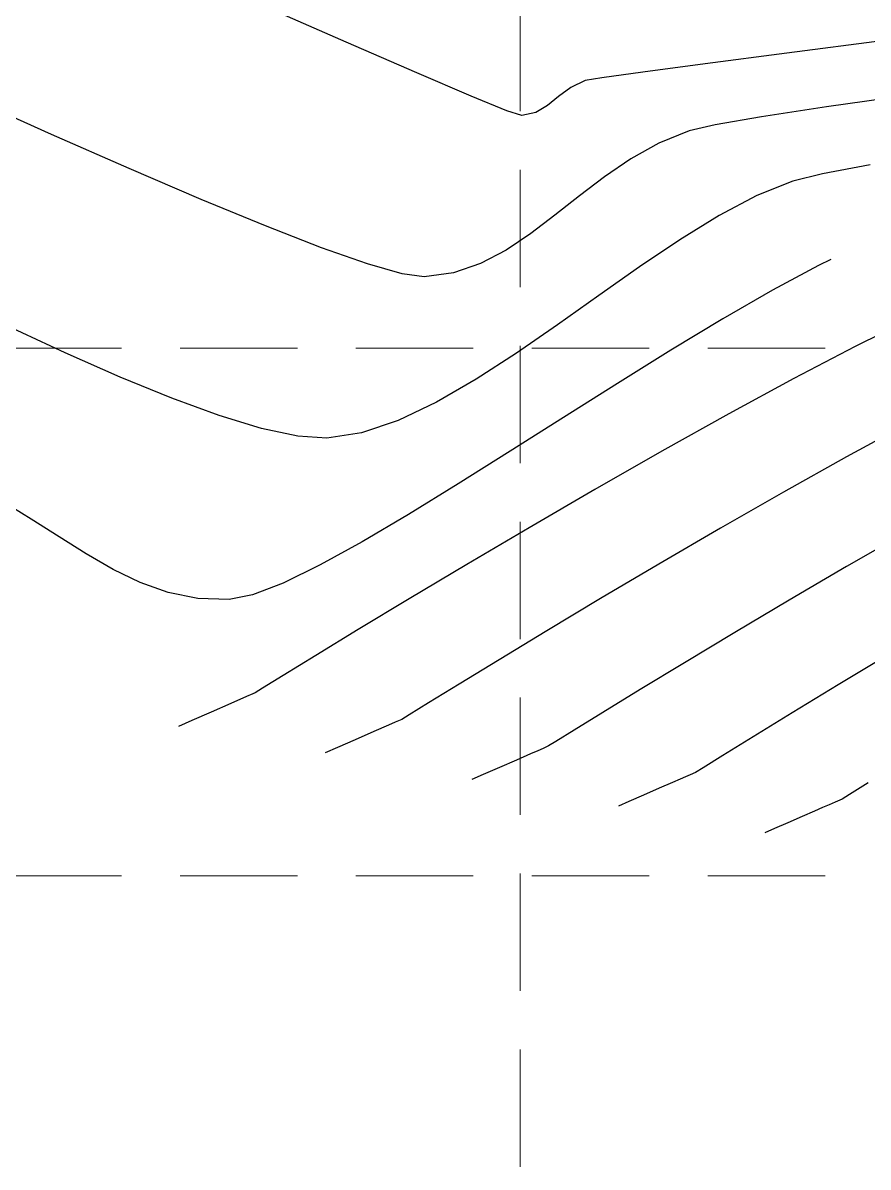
# Model space of a CAD drawing. Header units: inches. Extents: x 2547543 to 2548696, y 7125653 to 7126375.
# Drawn here: x 2548228.62 to 2548257.46, y 7125770.37 to 7125809.39 of the extents above; entities that cross this region are included whole.
import ezdxf

# ---------------------------------------------------------------- set-up
doc = ezdxf.new("R2010")
doc.units = ezdxf.units.IN
doc.header["$MEASUREMENT"] = 0
doc.linetypes.add('HIDDEN', pattern=[0.375, 0.25, -0.125])
for name, color, linetype in [('CONT-MJR', 6, 'Continuous'), ('CONT-MNR', 14, 'Continuous'), ('GRID', 254, 'HIDDEN')]:
    doc.layers.add(name, color=color, linetype=linetype)

msp = doc.modelspace()

# ---------------------------------------------------------------- linework, layer by layer
at = {"layer": 'CONT-MJR', "color": 35, "extrusion": (0.4309225359529795, -0.902388922808704, 0), "elevation": -5332143.157526066}
msp.add_lwpolyline([(5370186.532672413, 560), (5370186.06371055, 560)], dxfattribs=at)
at = {"layer": 'CONT-MJR', "color": 35}
for points, elevation in [([(2548255.765808617, 7125801.117295247), (2548254.19223422, 7125800.272656392)], 560), ([(2548250.7313457, 7125798.227422044), (2548248.90947016, 7125797.094810728)], 560), ([(2548228.911327971, 7125792.467040927), (2548227.912315717, 7125793.078894849)], 560), ([(2548229.863425537, 7125791.857216968), (2548228.911327971, 7125792.467040927)], 560), ([(2548241.775876221, 7125792.624219937), (2548240.194551242, 7125791.691496301)], 560), ([(2548235.659124051, 7125789.720060668), (2548234.587894023, 7125789.763020511)], 560), ([(2548257.457247854, 7125783.466589114), (2548256.82669308, 7125783.075066723)], 565), ([(2548255.898384481, 7125782.62510161), (2548255.629446498, 7125782.507369056)], 565), ([(2548256.132828253, 7125782.724501332), (2548255.898384481, 7125782.62510161)], 565), ([(2548255.205922947, 7125782.321963821), (2548254.720971011, 7125782.109667179)], 565), ([(2548255.629446498, 7125782.507369056), (2548255.205922947, 7125782.321963821)], 565), ([(2548254.720971011, 7125782.109667179), (2548254.267747871, 7125781.911260403)], 565)]:
    msp.add_lwpolyline(points, dxfattribs=dict(at, elevation=elevation))
at = {"layer": 'CONT-MJR', "color": 35, "extrusion": (0.4997854145511131, -0.8661492593092556, 0), "elevation": -4898426.350299634}
msp.add_lwpolyline([(5768539.524413384, 560), (5768537.574332937, 560)], dxfattribs=at)
at = {"layer": 'CONT-MJR', "color": 35, "extrusion": (0.517162810535243, -0.8558870412614554, 0), "elevation": -4781017.851323145}
msp.add_lwpolyline([(5866214.6876099, 560), (5866212.617444448, 560)], dxfattribs=at)
at = {"layer": 'CONT-MJR', "color": 35, "extrusion": (0.533669323185955, -0.8456932384087299, 0), "elevation": -4666316.150527718}
msp.add_lwpolyline([(5957856.185269421, 560), (5957854.010480825, 560)], dxfattribs=at)
at = {"layer": 'CONT-MJR', "color": 35, "extrusion": (0.5349035566792614, -0.8449131227835655, 0), "elevation": -4657612.073894378}
msp.add_lwpolyline([(5964660.979132978, 560.0000000000009), (5964658.820552249, 560.0000000000009)], dxfattribs=at)
at = {"layer": 'CONT-MJR', "color": 35, "extrusion": (0.5316581878761737, -0.8469590139222931, 0), "elevation": -4680460.669915728}
msp.add_lwpolyline([(5946746.420846483, 560.0000000000005), (5946744.324283313, 560.0000000000005)], dxfattribs=at)
at = {"layer": 'CONT-MJR', "color": 35, "extrusion": (-0.5232533377243321, 0.8521771790891528, 0), "elevation": 4739061.842726226}
msp.add_lwpolyline([(-5900150.251632587, 560), (-5900148.26275784, 560)], dxfattribs=at)
at = {"layer": 'CONT-MJR', "color": 35, "extrusion": (0.5324452609710695, 0.8464644375692636, 0), "elevation": 7388522.311300682}
msp.add_lwpolyline([(1637107.054993181, 560), (1637108.146899712, 560)], dxfattribs=at)
at = {"layer": 'CONT-MJR', "color": 35, "extrusion": (-0.4826160562299966, 0.8758320285699792, 0), "elevation": 5011174.959309231}
msp.add_lwpolyline([(-5670851.862543795, 560.0000000000009), (-5670850.224036697, 560.0000000000009)], dxfattribs=at)
at = {"layer": 'CONT-MJR', "color": 35, "extrusion": (-0.4985501701686789, -0.866860846863429, 0), "elevation": -7447490.352773387}
msp.add_lwpolyline([(-1343601.898429009, 560), (-1343602.954538192, 560)], dxfattribs=at)
at = {"layer": 'CONT-MJR', "color": 35, "extrusion": (-0.4334120278088967, -0.9011958800119872, 0), "elevation": -7526167.534912949}
msp.add_lwpolyline([(-791946.4788551871, 560), (-791947.506175159, 560)], dxfattribs=at)
at = {"layer": 'CONT-MJR', "color": 35, "extrusion": (0.4396402783032304, -0.8981739395537247, 0), "elevation": -5279891.288334449}
msp.add_lwpolyline([(5421546.340264454, 560.0000000000005), (5421544.941793992, 560.0000000000005)], dxfattribs=at)
at = {"layer": 'CONT-MJR', "color": 35, "extrusion": (-0.3332024135482693, -0.9428553184903866, 0), "elevation": -7567666.54889631}
msp.add_lwpolyline([(28285.1723573911, 560.0000000000009), (28284.15925336163, 560.0000000000009)], dxfattribs=at)
at = {"layer": 'CONT-MJR', "color": 35, "extrusion": (-0.198683114522365, -0.9800637836404795, 0), "elevation": -7490019.661028881}
msp.add_lwpolyline([(1081658.328266453, 560.0000000000005), (1081657.304168118, 560.0000000000005)], dxfattribs=at)
at = {"layer": 'CONT-MJR', "color": 35, "extrusion": (0.3614726113157034, -0.932382727890541, 0), "elevation": -5722845.720530244}
msp.add_lwpolyline([(4951710.657089196, 560), (4951709.536987836, 560)], dxfattribs=at)
at = {"layer": 'CONT-MJR', "color": 35, "extrusion": (0.1972572012197396, -0.9803517718487355, 0), "elevation": -6483122.743715833}
msp.add_lwpolyline([(3903781.49613962, 560.0000000000005), (3903780.680169953, 560.0000000000005)], dxfattribs=at)
at = {"layer": 'CONT-MJR', "color": 35, "extrusion": (0.5184880839879776, -0.8550848535452349, 0), "elevation": -4771908.377557161}
msp.add_lwpolyline([(5873609.4289538, 565), (5873609.126642157, 565)], dxfattribs=at)
at = {"layer": 'CONT-MJR', "color": 35, "extrusion": (-0.3887900734613683, 0.9213263693056354, 0), "elevation": 5574434.836944954}
msp.add_lwpolyline([(-5118209.38219407, 565.0000000000009), (-5118209.159848097, 565.0000000000009)], dxfattribs=at)
at = {"layer": 'CONT-MJR', "color": 35, "extrusion": (-0.4222504705111735, 0.90647920006644, 0), "elevation": 5383371.464745565}
msp.add_lwpolyline([(-5318806.765519643, 565.0000000000005), (-5318806.511228634, 565.0000000000005)], dxfattribs=at)
at = {"layer": 'CONT-MJR', "color": 35, "extrusion": (0.4010252091416384, -0.9160670180903281, 0), "elevation": -5505779.586340657}
msp.add_lwpolyline([(5191989.869652653, 565.0000000000009), (5191989.511232195, 565.0000000000009)], dxfattribs=at)
at = {"layer": 'CONT-MNR', "color": 35}
for points, elevation in [([(2548239.649476865, 7125808.730121468), (2548236.741693812, 7125810.007054203)], 557), ([(2548254.679743279, 7125808.355852983), (2548251.901769015, 7125807.993866053)], 557), ([(2548245.136445296, 7125806.394279249), (2548243.920164063, 7125806.890434215)], 557), ([(2548258.791798474, 7125806.911486465), (2548256.033464597, 7125806.521606093)], 558), ([(2548246.51996874, 7125806.574398709), (2548246.117925717, 7125806.334332816)], 557), ([(2548253.823890743, 7125806.185417916), (2548252.237714953, 7125805.910867694)], 558), ([(2548250.314927093, 7125805.285287856), (2548249.358524655, 7125804.751129975)], 558), ([(2548249.358524655, 7125804.751129975), (2548248.461954638, 7125804.139536536)], 558), ([(2548248.461954638, 7125804.139536536), (2548247.606803738, 7125803.486616535)], 558), ([(2548252.373578896, 7125802.816448065), (2548251.035466766, 7125801.992982796)], 559), ([(2548249.662378598, 7125801.069790891), (2548248.267383586, 7125800.089602388)], 559), ([(2548248.267383586, 7125800.089602388), (2548246.863550924, 7125799.095147328)], 559), ([(2548246.863550924, 7125799.095147328), (2548245.463949808, 7125798.129155749)], 559), ([(2548245.463949808, 7125798.129155749), (2548244.081649434, 7125797.234357692)], 559), ([(2548244.081649434, 7125797.234357692), (2548242.729718997, 7125796.453483198)], 559), ([(2548235.323374372, 7125795.99927533), (2548233.704339474, 7125796.590658606)], 559), ([(2548242.729718997, 7125796.453483198), (2548241.421227692, 7125795.829262302)], 559), ([(2548236.765235898, 7125795.558783107), (2548235.323374372, 7125795.99927533)], 559), ([(2548241.421227692, 7125795.829262302), (2548240.169244715, 7125795.404425048)], 559), ([(2548237.997274159, 7125795.291989349), (2548236.765235898, 7125795.558783107)], 559), ([(2548258.804868338, 7125795.720015719), (2548256.71583273, 7125794.586546378)], 562), ([(2548238.98683926, 7125795.221701475), (2548237.997274159, 7125795.291989349)], 559), ([(2548248.130086567, 7125793.473602148), (2548245.891681345, 7125792.17131336)], 561), ([(2548243.762791276, 7125790.914886423), (2548241.801591396, 7125789.743675178)], 561), ([(2548250.32290968, 7125790.933335988), (2548248.328702819, 7125789.753474891)], 562), ([(2548241.801591396, 7125789.743675178), (2548240.066256746, 7125788.697033462)], 561), ([(2548238.61496236, 7125787.814315111), (2548237.505883278, 7125787.134873963)], 561), ([(2548237.505883278, 7125787.134873963), (2548236.797194538, 7125786.698063857)], 561), ([(2548236.547071176, 7125786.543238628), (2548236.471868639, 7125786.510317331)], 561), ([(2548256.437170881, 7125786.812341735), (2548254.863107017, 7125785.85623881)], 564), ([(2548235.719726135, 7125786.181053098), (2548235.04110627, 7125785.883974753)], 561), ([(2548236.253289322, 7125786.41463021), (2548235.719726135, 7125786.181053098)], 561), ([(2548242.465362662, 7125786.200554238), (2548241.795958791, 7125785.787169741)], 562), ([(2548254.863107017, 7125785.85623881), (2548253.533990528, 7125785.041054173)], 564), ([(2548234.387356922, 7125785.597783936), (2548233.928405282, 7125785.396869403)], 561), ([(2548240.594224985, 7125785.217572041), (2548239.963038887, 7125784.941258701)], 562), ([(2548253.533990528, 7125785.041054173), (2548252.504479985, 7125784.405141924)], 564), ([(2548246.18512656, 7125784.56770947), (2548245.937020526, 7125784.459096485)], 563), ([(2548246.372609562, 7125784.646750098), (2548246.18512656, 7125784.56770947)], 563), ([(2548246.557631074, 7125784.730780181), (2548246.372609562, 7125784.646750098)], 563), ([(2548246.799046628, 7125784.878397227), (2548246.557631074, 7125784.730780181)], 563), ([(2548245.457933733, 7125784.249367418), (2548244.877778102, 7125783.995393604)], 563), ([(2548245.937020526, 7125784.459096485), (2548245.457933733, 7125784.249367418)], 563), ([(2548252.504479985, 7125784.405141924), (2548251.829233959, 7125783.986856154)], 564), ([(2548244.32646555, 7125783.754046382), (2548243.933907997, 7125783.582197083)], 563), ([(2548251.562911023, 7125783.82455096), (2548251.383558776, 7125783.741006218)], 564), ([(2548251.224168894, 7125783.673745358), (2548251.04175552, 7125783.596405541)], 564), ([(2548250.33192834, 7125783.285665619), (2548249.799374556, 7125783.052530393)], 564), ([(2548249.297106711, 7125782.832653393), (2548248.936659354, 7125782.674860924)], 564)]:
    msp.add_lwpolyline(points, dxfattribs=dict(at, elevation=elevation))
at = {"layer": 'CONT-MNR', "color": 35, "extrusion": (0.3984039056145441, 0.9172100784395456, 0), "elevation": 7551092.213093335}
msp.add_lwpolyline([(501676.3045139709, 557.0000000000005), (501678.9399631727, 557.0000000000005)], dxfattribs=at)
at = {"layer": 'CONT-MNR', "color": 35, "extrusion": (0.1275299542732763, -0.9918347194785309, 0), "elevation": -6742645.32890089}
msp.add_lwpolyline([(3436204.846450101, 557), (3436201.47922509, 557)], dxfattribs=at)
at = {"layer": 'CONT-MNR', "color": 35, "extrusion": (0.1321778416351373, -0.9912260177077056, 0), "elevation": -6726463.84439112}
msp.add_lwpolyline([(3467767.505242211, 557), (3467765.356992412, 557)], dxfattribs=at)
at = {"layer": 'CONT-MNR', "color": 35, "extrusion": (-0.3919845524644566, -0.9199717988227898, 0), "elevation": -7554413.635672376}
msp.add_lwpolyline([(-448893.6818224266, 557), (-448895.6964783445, 557)], dxfattribs=at)
at = {"layer": 'CONT-MNR', "color": 35, "extrusion": (0.1387542854044685, -0.9903268391202449, 0), "elevation": -6703298.049341815}
msp.add_lwpolyline([(3512336.49907692, 557.0000000000009), (3512335.091449549, 557.0000000000009)], dxfattribs=at)
at = {"layer": 'CONT-MNR', "color": 35, "extrusion": (0.5934635938521455, -0.8048608344130653, 0), "elevation": -4222991.106954264}
msp.add_lwpolyline([(6279891.5975249, 557), (6279891.086310117, 557)], dxfattribs=at)
at = {"layer": 'CONT-MNR', "color": 35, "extrusion": (0.430713486942772, -0.902488721350909, 0), "elevation": -5333396.127382006}
msp.add_lwpolyline([(5368946.265135702, 557), (5368945.717224682, 557)], dxfattribs=at)
at = {"layer": 'CONT-MNR', "color": 35, "extrusion": (0.1657012016847326, -0.9861760044536856, 0), "elevation": -6605052.564770083}
msp.add_lwpolyline([(3693776.272266884, 557), (3693775.692446978, 557)], dxfattribs=at)
at = {"layer": 'CONT-MNR', "color": 35, "extrusion": (-0.4091727828631217, -0.9124569215935888, 0), "elevation": -7544656.822000732}
msp.add_lwpolyline([(-590535.9697625702, 558), (-590539.0480729225, 558)], dxfattribs=at)
at = {"layer": 'CONT-MNR', "color": 35, "extrusion": (-0.6249832436613632, 0.7806381653125354, 0), "elevation": 3970065.19491177}
msp.add_lwpolyline([(-6442768.682288866, 557), (-6442768.194683624, 557)], dxfattribs=at)
at = {"layer": 'CONT-MNR', "color": 35, "extrusion": (-0.3173884297460652, -0.9482956209238379, 0), "elevation": -7566154.521710519}
msp.add_lwpolyline([(154841.735180466, 557.0000000000009), (154841.2017767802, 557.0000000000009)], dxfattribs=at)
at = {"layer": 'CONT-MNR', "color": 35, "extrusion": (0.1504195538701976, -0.9886222523357902, 0), "elevation": -6661423.357398494}
msp.add_lwpolyline([(3591123.257277369, 558), (3591121.022274215, 558)], dxfattribs=at)
at = {"layer": 'CONT-MNR', "color": 35, "extrusion": (0.2240481289519063, -0.9745780809730691, 0), "elevation": -6373724.887869601}
msp.add_lwpolyline([(4079988.387936029, 557), (4079987.899872475, 557)], dxfattribs=at)
at = {"layer": 'CONT-MNR', "color": 35, "extrusion": (-0.4022046637039043, -0.9155497848259424, 0), "elevation": -7548939.596633821}
msp.add_lwpolyline([(-532998.2833904782, 558.0000000000009), (-533001.1817244105, 558.0000000000009)], dxfattribs=at)
at = {"layer": 'CONT-MNR', "color": 35, "extrusion": (-0.376597995335331, 0.926376786145578, 0), "elevation": 5641514.63866997}
msp.add_lwpolyline([(-5044205.039502118, 558.0000000000005), (-5044203.922625931, 558.0000000000005)], dxfattribs=at)
at = {"layer": 'CONT-MNR', "color": 35, "extrusion": (0.2248711651901763, -0.9743885052000627, 0), "elevation": -6370274.919942709}
msp.add_lwpolyline([(4085375.966875653, 558.0000000000009), (4085375.055391492, 558.0000000000009)], dxfattribs=at)
at = {"layer": 'CONT-MNR', "color": 35, "extrusion": (-0.3930686798531569, -0.9195091151905438, 0), "elevation": -7553872.401774216}
msp.add_lwpolyline([(-457805.089362679, 558.0000000000009), (-457807.7559817447, 558.0000000000009)], dxfattribs=at)
at = {"layer": 'CONT-MNR', "color": 35, "extrusion": (0.1835271501857768, -0.9830146413684221, 0), "elevation": -6537095.759412399}
msp.add_lwpolyline([(3812753.057651094, 559.0000000000009), (3812751.407844705, 559.0000000000009)], dxfattribs=at)
at = {"layer": 'CONT-MNR', "color": 35, "extrusion": (0.2407273292752185, -0.9705927843024698, 0), "elevation": -6302819.343622184}
msp.add_lwpolyline([(4188694.616155652, 559), (4188693.575559959, 559)], dxfattribs=at)
at = {"layer": 'CONT-MNR', "color": 35, "extrusion": (-0.3741478136275349, 0.9273690816270164, 0), "elevation": 5654826.308469534}
msp.add_lwpolyline([(-5029276.783923915, 559.0000000000005), (-5029275.458720727, 559.0000000000005)], dxfattribs=at)
at = {"layer": 'CONT-MNR', "color": 35, "extrusion": (-0.3805093029269682, -0.9247770922692845, 0), "elevation": -7559406.730502858}
msp.add_lwpolyline([(-354883.0135969156, 558), (-354885.3969390169, 558)], dxfattribs=at)
at = {"layer": 'CONT-MNR', "color": 35, "extrusion": (0.620329754699351, -0.7843411218562005, 0), "elevation": -4008306.887977868}
msp.add_lwpolyline([(6419043.31557644, 558.0000000000009), (6419042.254628502, 558.0000000000009)], dxfattribs=at)
at = {"layer": 'CONT-MNR', "color": 35, "extrusion": (-0.4668336552961933, 0.8843451465818055, 0), "elevation": 5112059.166049772}
msp.add_lwpolyline([(-5580100.653344551, 559), (-5580099.194562425, 559)], dxfattribs=at)
at = {"layer": 'CONT-MNR', "color": 35, "extrusion": (0.362097977733808, 0.9321400401876785, 0), "elevation": 7564957.224607792}
msp.add_lwpolyline([(204922.9627253176, 558.0000000000009), (204925.0115675996, 558.0000000000009)], dxfattribs=at)
at = {"layer": 'CONT-MNR', "color": 35, "extrusion": (0.6040487941371924, -0.7969473347100196, 0), "elevation": -4139624.180428886}
msp.add_lwpolyline([(6335151.081049721, 558.0000000000009), (6335150.042646602, 558.0000000000009)], dxfattribs=at)
at = {"layer": 'CONT-MNR', "color": 35, "extrusion": (-0.5542413265246273, 0.8323560247707836, 0), "elevation": 4518861.179485981}
msp.add_lwpolyline([(-6070461.931234831, 558), (-6070460.920401268, 558)], dxfattribs=at)
at = {"layer": 'CONT-MNR', "color": 35, "extrusion": (-0.3324535541586089, -0.9431196288527289, 0), "elevation": -7567654.525649519}
msp.add_lwpolyline([(34297.59969004057, 558.0000000000009), (34295.93582499167, 558.0000000000009)], dxfattribs=at)
at = {"layer": 'CONT-MNR', "color": 35, "extrusion": (-0.5579594992229758, 0.8298681806328316, 0), "elevation": 4491655.463822974}
msp.add_lwpolyline([(-6090621.362165299, 559), (-6090619.707579426, 559)], dxfattribs=at)
at = {"layer": 'CONT-MNR', "color": 35, "extrusion": (-0.4636348025996042, 0.8860263934096017, 0), "elevation": 5132193.21154424}
msp.add_lwpolyline([(-5561582.057738939, 558.0000000000009), (-5561581.071755301, 558.0000000000009)], dxfattribs=at)
at = {"layer": 'CONT-MNR', "color": 35, "extrusion": (-0.2769071422080309, -0.9608966825804851, 0), "elevation": -7552784.665803434}
msp.add_lwpolyline([(475411.7235034809, 558.0000000000009), (475410.4930821678, 558.0000000000009)], dxfattribs=at)
at = {"layer": 'CONT-MNR', "color": 35, "extrusion": (0.3252675998438556, -0.9456220114251875, 0), "elevation": -5909453.163289643}
msp.add_lwpolyline([(4727468.084420418, 558), (4727467.107016187, 558)], dxfattribs=at)
at = {"layer": 'CONT-MNR', "color": 35, "extrusion": (-0.1382290657669352, -0.9904002854286748, 0), "elevation": -7409636.22479469}
msp.add_lwpolyline([(1538787.138847218, 558), (1538786.382526921, 558)], dxfattribs=at)
at = {"layer": 'CONT-MNR', "color": 35, "extrusion": (0.1420935007948099, -0.9898532401481925, 0), "elevation": -6691408.263302181}
msp.add_lwpolyline([(3534916.885988307, 558.0000000000005), (3534915.882490364, 558.0000000000005)], dxfattribs=at)
at = {"layer": 'CONT-MNR', "color": 35, "extrusion": (-0.4209941919505327, -0.9070633331493001, 0), "elevation": -7536340.264828732}
msp.add_lwpolyline([(-688513.5710847797, 559), (-688515.7260121913, 559)], dxfattribs=at)
at = {"layer": 'CONT-MNR', "color": 35, "extrusion": (0.441431438975895, -0.8972949819784298, 0), "elevation": -5269062.344732726}
msp.add_lwpolyline([(5432091.786422013, 561), (5432089.65406258, 561)], dxfattribs=at)
at = {"layer": 'CONT-MNR', "color": 35, "extrusion": (-0.4623340125986076, 0.8867058479532379, 0), "elevation": 5140341.181049442}
msp.add_lwpolyline([(-5554053.343717658, 561.0000000000009), (-5554050.981361009, 561.0000000000009)], dxfattribs=at)
at = {"layer": 'CONT-MNR', "color": 35, "extrusion": (-0.4025558411433084, -0.9153954308174165, 0), "elevation": -7548727.950969312}
msp.add_lwpolyline([(-535891.454740285, 559), (-535893.5035072891, 559)], dxfattribs=at)
at = {"layer": 'CONT-MNR', "color": 35, "extrusion": (0.3777381984847808, 0.9259124437037621, 0), "elevation": 7560428.943388042}
msp.add_lwpolyline([(332244.2706111223, 559.0000000000009), (332246.175281899, 559.0000000000009)], dxfattribs=at)
at = {"layer": 'CONT-MNR', "color": 35, "extrusion": (0.477014798165758, -0.8788952624351102, 0), "elevation": -5047274.148088567}
msp.add_lwpolyline([(5638759.919981236, 561), (5638757.39647184, 561)], dxfattribs=at)
at = {"layer": 'CONT-MNR', "color": 35, "extrusion": (0.4878816500161919, -0.8729097866202887, 0), "elevation": -4976931.383521794}
msp.add_lwpolyline([(5700939.861632015, 561), (5700937.246344102, 561)], dxfattribs=at)
at = {"layer": 'CONT-MNR', "color": 35, "extrusion": (-0.1527226210525989, 0.9882690934248751, 0), "elevation": 6653029.446543718}
msp.add_lwpolyline([(-3606617.153136683, 559.0000000000009), (-3606615.956695893, 559.0000000000009)], dxfattribs=at)
at = {"layer": 'CONT-MNR', "color": 35, "extrusion": (-0.4962449484848981, 0.8681825563228168, 0), "elevation": 4921934.331698812}
msp.add_lwpolyline([(-5748486.228345882, 561.0000000000009), (-5748483.590945115, 561.0000000000009)], dxfattribs=at)
at = {"layer": 'CONT-MNR', "color": 35, "extrusion": (0.4881121371130401, -0.8727809241745267, 0), "elevation": -4975422.553246018}
msp.add_lwpolyline([(5702256.675746121, 562.0000000000009), (5702254.217229709, 562.0000000000009)], dxfattribs=at)
at = {"layer": 'CONT-MNR', "color": 35, "extrusion": (0.4967598342469674, -0.8678880498537386, 0), "elevation": -4918520.408027644}
msp.add_lwpolyline([(5751407.630926419, 562), (5751405.154979238, 562)], dxfattribs=at)
at = {"layer": 'CONT-MNR', "color": 35, "extrusion": (-0.5082634247900054, 0.8612016552589379, 0), "elevation": 4841563.828853223}
msp.add_lwpolyline([(-5816333.1132563, 561), (-5816330.641256789, 561)], dxfattribs=at)
at = {"layer": 'CONT-MNR', "color": 35, "extrusion": (-0.5036254582483478, 0.8639221016990721, 0), "elevation": 4872764.542788932}
msp.add_lwpolyline([(-5790221.927650541, 562.0000000000009), (-5790219.49880673, 562.0000000000009)], dxfattribs=at)
at = {"layer": 'CONT-MNR', "color": 35, "extrusion": (-0.4973698876850108, 0.8675385840550263, 0), "elevation": 4914472.339298997}
msp.add_lwpolyline([(-5754867.134355413, 563), (-5754864.821314028, 563)], dxfattribs=at)
at = {"layer": 'CONT-MNR', "color": 35, "extrusion": (0.5044923947226364, -0.8634161358620881, 0), "elevation": -4866946.659265279}
msp.add_lwpolyline([(5795113.260428932, 563.0000000000009), (5795110.993486759, 563.0000000000009)], dxfattribs=at)
at = {"layer": 'CONT-MNR', "color": 35, "extrusion": (0.5137981783380088, -0.8579110862650882, 0), "elevation": -4804008.678659895}
msp.add_lwpolyline([(5847388.286305678, 562.0000000000005), (5847386.14567592, 562.0000000000005)], dxfattribs=at)
at = {"layer": 'CONT-MNR', "color": 35, "extrusion": (0.5102642350562555, -0.8600176802964312, 0), "elevation": -4828021.859959574}
msp.add_lwpolyline([(5827579.783299156, 563.0000000000009), (5827577.621682314, 563.0000000000009)], dxfattribs=at)
at = {"layer": 'CONT-MNR', "color": 35, "extrusion": (-0.5196555840012522, 0.8543758388533219, 0), "elevation": 4763894.515713445}
msp.add_lwpolyline([(-5880110.631034198, 561), (-5880108.93237382, 561)], dxfattribs=at)
at = {"layer": 'CONT-MNR', "color": 35, "extrusion": (-0.5176382386635645, 0.8555995873498787, 0), "elevation": 4777752.005662476}
msp.add_lwpolyline([(-5868859.334970513, 562), (-5868857.435575869, 562)], dxfattribs=at)
at = {"layer": 'CONT-MNR', "color": 35, "extrusion": (0.5150044926074268, -0.8571874780899258, 0), "elevation": -4795775.062263574}
msp.add_lwpolyline([(5854143.623891613, 563), (5854141.626900942, 563)], dxfattribs=at)
at = {"layer": 'CONT-MNR', "color": 35, "extrusion": (0.5208534082000795, -0.8536461369714979, 0), "elevation": -4755639.093773107}
msp.add_lwpolyline([(5886790.181117626, 562), (5886788.587763404, 562)], dxfattribs=at)
at = {"layer": 'CONT-MNR', "color": 35, "extrusion": (0.5145155949410453, -0.857481021692295, 0), "elevation": -4799109.279374951}
msp.add_lwpolyline([(5851412.032053986, 564.0000000000005), (5851409.974454317, 564.0000000000005)], dxfattribs=at)
at = {"layer": 'CONT-MNR', "color": 35, "extrusion": (0.5189166278550467, -0.8548248553566673, 0), "elevation": -4768970.411240395}
msp.add_lwpolyline([(5875998.115414714, 563), (5875996.342402936, 563)], dxfattribs=at)
at = {"layer": 'CONT-MNR', "color": 35, "extrusion": (0.523497064823562, -0.852027477914366, 0), "elevation": -4737368.193539108}
msp.add_lwpolyline([(5901501.983909564, 562), (5901500.76142762, 562)], dxfattribs=at)
at = {"layer": 'CONT-MNR', "color": 35, "extrusion": (-0.4010252062718818, 0.9160670193466168, 0), "elevation": 5505790.952246077}
msp.add_lwpolyline([(-5191975.394524446, 561.0000000000009), (-5191975.155918195, 561.0000000000009)], dxfattribs=at)
at = {"layer": 'CONT-MNR', "color": 35, "extrusion": (-0.5263225602905587, 0.8502849890061517, 0), "elevation": 4717754.948897367}
msp.add_lwpolyline([(-5917189.796097007, 561.0000000000009), (-5917189.501932856, 561.0000000000009)], dxfattribs=at)
at = {"layer": 'CONT-MNR', "color": 35, "extrusion": (0.5221077156281595, -0.8528795537949921, 0), "elevation": -4746976.91894884}
msp.add_lwpolyline([(5893778.238972515, 563), (5893776.749329438, 563)], dxfattribs=at)
at = {"layer": 'CONT-MNR', "color": 35, "extrusion": (0.4010252083655678, -0.9160670184300671, 0), "elevation": -5505790.940379729}
msp.add_lwpolyline([(5191973.845254637, 561), (5191973.131606689, 561)], dxfattribs=at)
at = {"layer": 'CONT-MNR', "color": 35, "extrusion": (-0.524725676753984, 0.8512713810266817, 0), "elevation": 4728849.607027025}
msp.add_lwpolyline([(-5908328.082412317, 562.0000000000009), (-5908327.796243097, 562.0000000000009)], dxfattribs=at)
at = {"layer": 'CONT-MNR', "color": 35, "extrusion": (0.5245514026713247, -0.8513787793664732, 0), "elevation": -4730055.600110301}
msp.add_lwpolyline([(5907365.593886543, 563.0000000000009), (5907364.447029023, 563.0000000000009)], dxfattribs=at)
at = {"layer": 'CONT-MNR', "color": 35, "extrusion": (0.4010252088923267, -0.9160670181994687, 0), "elevation": -5505788.099984092}
msp.add_lwpolyline([(5191979.220266934, 562.0000000000005), (5191978.668205207, 562.0000000000005)], dxfattribs=at)
at = {"layer": 'CONT-MNR', "color": 35, "extrusion": (0.4010252072491122, -0.9160670189188161, 0), "elevation": -5505788.109297312}
msp.add_lwpolyline([(5191979.459878097, 562), (5191979.210390811, 562)], dxfattribs=at)
at = {"layer": 'CONT-MNR', "color": 35, "extrusion": (-0.3918217975743361, 0.9200411289424056, 0), "elevation": 5557559.273930216}
msp.add_lwpolyline([(-5136525.049958065, 562.0000000000009), (-5136524.927714067, 562.0000000000009)], dxfattribs=at)
at = {"layer": 'CONT-MNR', "color": 35, "extrusion": (-0.4101967047403264, 0.9119970742388255, 0), "elevation": 5453415.364948821}
msp.add_lwpolyline([(-5246962.627185235, 562.0000000000009), (-5246962.505053241, 562.0000000000009)], dxfattribs=at)
at = {"layer": 'CONT-MNR', "color": 35, "extrusion": (0.4010252098923474, -0.9160670177616914, 0), "elevation": -5505788.094316295}
msp.add_lwpolyline([(5191977.985198198, 562.0000000000009), (5191977.324843945, 562.0000000000009)], dxfattribs=at)
at = {"layer": 'CONT-MNR', "color": 35, "extrusion": (-0.52581424821452, 0.8505994218047641, 0), "elevation": 4721284.022564051}
msp.add_lwpolyline([(-5914377.217293359, 563), (-5914376.472657735, 563)], dxfattribs=at)
at = {"layer": 'CONT-MNR', "color": 35, "extrusion": (0.4010252074927205, -0.9160670188121721, 0), "elevation": -5505788.107916615}
msp.add_lwpolyline([(5191977.310421597, 562), (5191976.844349256, 562)], dxfattribs=at)
at = {"layer": 'CONT-MNR', "color": 35, "extrusion": (0.4010252065034202, -0.9160670192452565, 0), "elevation": -5505785.276113529}
msp.add_lwpolyline([(5191982.087744667, 563.0000000000005), (5191981.485919102, 563.0000000000005)], dxfattribs=at)
at = {"layer": 'CONT-MNR', "color": 35, "extrusion": (0.3887900714629502, -0.9213263701489468, 0), "elevation": -5574437.631048263}
msp.add_lwpolyline([(5118205.167336574, 564.0000000000009), (5118204.994336121, 564.0000000000009)], dxfattribs=at)
at = {"layer": 'CONT-MNR', "color": 35, "extrusion": (0.5204044368882367, -0.8539199154880025, 0), "elevation": -4758727.301600052}
msp.add_lwpolyline([(5884292.589728702, 564), (5884292.277845899, 564)], dxfattribs=at)
at = {"layer": 'CONT-MNR', "color": 35, "extrusion": (0.4010252104661415, -0.9160670175105022, 0), "elevation": -5505782.416243915}
msp.add_lwpolyline([(5191987.315965103, 564.0000000000005), (5191986.823309911, 564.0000000000005)], dxfattribs=at)
at = {"layer": 'CONT-MNR', "color": 35, "extrusion": (-0.4010252064457235, 0.9160670192705145, 0), "elevation": 5505782.439030413}
msp.add_lwpolyline([(-5191987.574010042, 564.0000000000005), (-5191987.291801427, 564.0000000000005)], dxfattribs=at)
at = {"layer": 'CONT-MNR', "color": 35, "extrusion": (0.4010252090468629, -0.9160670181318177, 0), "elevation": -5505782.424287951}
msp.add_lwpolyline([(5191986.233431646, 564), (5191985.685144419, 564)], dxfattribs=at)
at = {"layer": 'GRID', "color": 252, "linetype": 'HIDDEN', "lineweight": 0, "ltscale": 16}
for p, q in [((2548245.583313592, 7126356.376313465), (2548245.583313592, 7125726.296813901)), ((2547561.986892405, 7125798.2968139), (2548677.986892388, 7125798.2968139)), ((2547561.986892405, 7125780.2968139), (2548677.986892388, 7125780.2968139))]:
    msp.add_line(p, q, dxfattribs=at)

doc.saveas('drawing.dxf')
